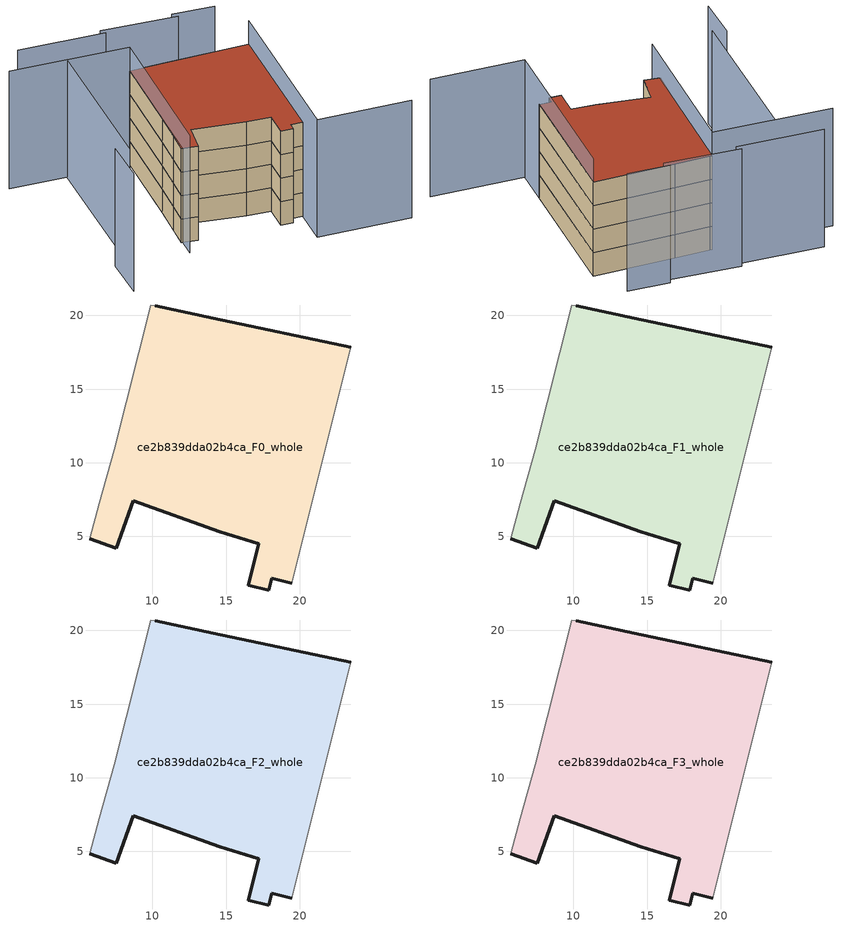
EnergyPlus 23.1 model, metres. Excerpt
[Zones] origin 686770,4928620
ce2b839dda02b4ca_F0_whole
 floor ground (EU_floor_Construction): 23.45,17.84 19.46,1.83 18.11,2.14 17.89,1.36 16.51,1.68 17.22,4.49 14.56,5.3 8.71,7.42 7.54,4.2 5.76,4.85 6.39,7.24 7.42,10.88 9.9,20.71 10.18,20.65 14.14,19.81 z0
 wall outside (EU_wall_Construction): 23.45,17.84 14.14,19.81 10.18,20.65 / 5.76,4.85 7.54,4.2 8.71,7.42 14.56,5.3 17.22,4.49 16.51,1.68 17.89,1.36 18.11,2.14 19.46,1.83 z0:3
 wall adiabatic (EU_wall_Construction): 19.46,1.83 23.45,17.84 / 10.18,20.65 9.9,20.71 7.42,10.88 6.39,7.24 5.76,4.85 z0:3
ce2b839dda02b4ca_F1_whole
 floor to ce2b839dda02b4ca_F0_whole (EU_floor_Construction): 23.45,17.84 19.46,1.83 18.11,2.14 17.89,1.36 16.51,1.68 17.22,4.49 14.56,5.3 8.71,7.42 7.54,4.2 5.76,4.85 6.39,7.24 7.42,10.88 9.9,20.71 10.18,20.65 14.14,19.81 z3
 wall outside (EU_wall_Construction): 23.45,17.84 14.14,19.81 10.18,20.65 / 5.76,4.85 7.54,4.2 8.71,7.42 14.56,5.3 17.22,4.49 16.51,1.68 17.89,1.36 18.11,2.14 19.46,1.83 z3:6
 wall adiabatic (EU_wall_Construction): 19.46,1.83 23.45,17.84 / 10.18,20.65 9.9,20.71 7.42,10.88 6.39,7.24 5.76,4.85 z3:6
ce2b839dda02b4ca_F2_whole
 floor to ce2b839dda02b4ca_F1_whole (EU_floor_Construction): 23.45,17.84 19.46,1.83 18.11,2.14 17.89,1.36 16.51,1.68 17.22,4.49 14.56,5.3 8.71,7.42 7.54,4.2 5.76,4.85 6.39,7.24 7.42,10.88 9.9,20.71 10.18,20.65 14.14,19.81 z6
 wall outside (EU_wall_Construction): 23.45,17.84 14.14,19.81 10.18,20.65 / 5.76,4.85 7.54,4.2 8.71,7.42 14.56,5.3 17.22,4.49 16.51,1.68 17.89,1.36 18.11,2.14 19.46,1.83 z6:9
 wall adiabatic (EU_wall_Construction): 19.46,1.83 23.45,17.84 / 10.18,20.65 9.9,20.71 7.42,10.88 6.39,7.24 5.76,4.85 z6:9
ce2b839dda02b4ca_F3_whole
 floor to ce2b839dda02b4ca_F2_whole (EU_floor_Construction): 23.45,17.84 19.46,1.83 18.11,2.14 17.89,1.36 16.51,1.68 17.22,4.49 14.56,5.3 8.71,7.42 7.54,4.2 5.76,4.85 6.39,7.24 7.42,10.88 9.9,20.71 10.18,20.65 14.14,19.81 z9
 wall outside (EU_wall_Construction): 23.45,17.84 14.14,19.81 10.18,20.65 / 5.76,4.85 7.54,4.2 8.71,7.42 14.56,5.3 17.22,4.49 16.51,1.68 17.89,1.36 18.11,2.14 19.46,1.83 z9:12
 wall adiabatic (EU_wall_Construction): 19.46,1.83 23.45,17.84 / 10.18,20.65 9.9,20.71 7.42,10.88 6.39,7.24 5.76,4.85 z9:12
 roof outside (EU_roof_Construction): 19.46,1.83 23.45,17.84 14.14,19.81 10.18,20.65 9.9,20.71 7.42,10.88 6.39,7.24 5.76,4.85 7.54,4.2 8.71,7.42 14.56,5.3 17.22,4.49 16.51,1.68 17.89,1.36 18.11,2.14 z12
shading: -2.74,5.01 -3.9,-0.16 / 28.95,-5.07 18.4,-2.47 / 18.4,-2.47 23.4,17.85 / -3.48,24.09 9.9,20.71 / 9.9,20.71 5.34,2.64 / 2.95,22.4 -1.5,4.08 / 22.04,22.31 17.31,23.51 / 9.42,24.54 -0.35,27.06 / 17.7,22.85 9.12,25.2 z0:15
[Building]
EU S2 Campaign: North Axis=0; Terrain=City; Solar Distribution=FullExterior
[Site:Location]
Bologna: Latitude=44.5; Longitude=11.25; Time Zone=1; Elevation=37
[SizingPeriod:WeatherFileDays]
AnnualSizingPeriod: Begin Month=1; Begin Day of Month=1; End Month=12; End Day of Month=31; Day of Week for Start Day=Monday; Use Weather File Daylight Saving Period=No; Use Weather File Rain and Snow Indicators=No
[MATERIAL]
EU_InternalMass_Material: Roughness=MediumRough; Thickness=0.1; Conductivity=1; Density=1800; Specific Heat=900; Thermal Absorptance=0.9; Solar Absorptance=0.7; Visible Absorptance=0.7
[MATERIAL:NOMASS] Roughness=MediumRough; Thermal Absorptance=0.9; Solar Absorptance=0.7; Visible Absorptance=0.7
Name | Thermal Resistance
EU_wall_NoMass | 0.781309
EU_roof_NoMass | 0.418499
EU_floor_NoMass | 0.563442
[CONSTRUCTION]
EU_wall_Construction: EU_wall_NoMass
EU_roof_Construction: EU_roof_NoMass
EU_floor_Construction: EU_floor_NoMass
EU_InternalMass_Construction: EU_InternalMass_Material
[ZONE] Type=1; Multiplier=1; Ceiling Height=autocalculate; Floor Area=autocalculate; Part of Total Floor Area=Yes
Name | Volume
ce2b839dda02b4ca_F0_whole | 618.515
ce2b839dda02b4ca_F1_whole; ce2b839dda02b4ca_F2_whole; ce2b839dda02b4ca_F3_whole | 618.516
[INTERNALMASS] Construction=EU_InternalMass_Construction; Surface Area=206.172
Name | Zone or ZoneList
ce2b839dda02b4ca_F0_whole_EU_InternalMass | ce2b839dda02b4ca_F0_whole
ce2b839dda02b4ca_F1_whole_EU_InternalMass | ce2b839dda02b4ca_F1_whole
ce2b839dda02b4ca_F2_whole_EU_InternalMass | ce2b839dda02b4ca_F2_whole
ce2b839dda02b4ca_F3_whole_EU_InternalMass | ce2b839dda02b4ca_F3_whole
[OTHEREQUIPMENT] Fuel Type=Electricity; Design Level Calculation Method=Watts/Area; Power per Zone Floor Area=1; Fraction Latent=0; Fraction Radiant=0; Fraction Lost=0; Carbon Dioxide Generation Rate=0; EndUse Subcategory=EU_Step8_InternalGains
Name | Zone or ZoneList or Space or SpaceList | Schedule
EU_Step8_InternalGain_ce2b839dda02b4ca_F0_whole_f000 | ce2b839dda02b4ca_F0_whole | EU_Step8_GainSchedule_ce2b839dda02b4ca_F0_whole_f000
EU_Step8_InternalGain_ce2b839dda02b4ca_F1_whole_f000 | ce2b839dda02b4ca_F1_whole | EU_Step8_GainSchedule_ce2b839dda02b4ca_F1_whole_f000
EU_Step8_InternalGain_ce2b839dda02b4ca_F2_whole_f000 | ce2b839dda02b4ca_F2_whole | EU_Step8_GainSchedule_ce2b839dda02b4ca_F2_whole_f000
EU_Step8_InternalGain_ce2b839dda02b4ca_F3_whole_f000 | ce2b839dda02b4ca_F3_whole | EU_Step8_GainSchedule_ce2b839dda02b4ca_F3_whole_f000
[ZONEVENTILATION:DESIGNFLOWRATE] Schedule=EU_AlwaysOn; Design Flow Rate Calculation Method=AirChanges/Hour; Air Changes per Hour=0.692607; Ventilation Type=Natural; Fan Pressure Rise=0; Fan Total Efficiency=1; Constant Term Coefficient=1; Temperature Term Coefficient=0; Velocity Term Coefficient=0; Velocity Squared Term Coefficient=0; Minimum Indoor Temperature=-100; Maximum Indoor Temperature=100; Delta Temperature=-100; Minimum Outdoor Temperature=-100; Maximum Outdoor Temperature=100; Maximum Wind Speed=40
Name | Zone or ZoneList or Space or SpaceList
EU_ConstantAir_ce2b839dda02b4ca_F0_whole | ce2b839dda02b4ca_F0_whole
EU_ConstantAir_ce2b839dda02b4ca_F1_whole | ce2b839dda02b4ca_F1_whole
EU_ConstantAir_ce2b839dda02b4ca_F2_whole | ce2b839dda02b4ca_F2_whole
EU_ConstantAir_ce2b839dda02b4ca_F3_whole | ce2b839dda02b4ca_F3_whole
[HVACTEMPLATE:THERMOSTAT] Constant Heating Setpoint=20; Constant Cooling Setpoint=50
EU_HeatOnly_ce2b839dda02b4ca_F0_whole; EU_HeatOnly_ce2b839dda02b4ca_F1_whole; EU_HeatOnly_ce2b839dda02b4ca_F2_whole; EU_HeatOnly_ce2b839dda02b4ca_F3_whole
[HVACTEMPLATE:ZONE:IDEALLOADSAIRSYSTEM] System Availability Schedule=EU_AlwaysOn; Maximum Heating Supply Air Temperature=50; Minimum Cooling Supply Air Temperature=13; Maximum Heating Supply Air Humidity Ratio=0.0156; Minimum Cooling Supply Air Humidity Ratio=0.0077; Heating Limit=NoLimit; Cooling Limit=NoLimit; Heating Availability Schedule=EU_AlwaysOn; Cooling Availability Schedule=EU_CoolingOff; Dehumidification Control Type=ConstantSensibleHeatRatio; Cooling Sensible Heat Ratio=0.7; Dehumidification Setpoint=60; Humidification Control Type=None; Humidification Setpoint=30; Outdoor Air Method=None; Outdoor Air Flow Rate per Person=0.00944; Outdoor Air Flow Rate per Zone Floor Area=0; Outdoor Air Flow Rate per Zone=0; Demand Controlled Ventilation Type=None; Outdoor Air Economizer Type=NoEconomizer; Heat Recovery Type=None; Sensible Heat Recovery Effectiveness=0.7; Latent Heat Recovery Effectiveness=0.65
Name | Template Thermostat
ce2b839dda02b4ca_F0_whole | EU_HeatOnly_ce2b839dda02b4ca_F0_whole
ce2b839dda02b4ca_F1_whole | EU_HeatOnly_ce2b839dda02b4ca_F1_whole
ce2b839dda02b4ca_F2_whole | EU_HeatOnly_ce2b839dda02b4ca_F2_whole
ce2b839dda02b4ca_F3_whole | EU_HeatOnly_ce2b839dda02b4ca_F3_whole
[SIZING:ZONE] Zone Cooling Design Supply Air Temperature Input Method=SupplyAirTemperature; Zone Cooling Design Supply Air Temperature=13; Zone Heating Design Supply Air Temperature Input Method=SupplyAirTemperature; Zone Heating Design Supply Air Temperature=50; Zone Cooling Design Supply Air Humidity Ratio=0.008; Zone Heating Design Supply Air Humidity Ratio=0.008; Cooling Design Air Flow Method=DesignDay; Cooling Design Air Flow Rate=0; Cooling Minimum Air Flow per Zone Floor Area=0.000762; Cooling Minimum Air Flow=0; Cooling Minimum Air Flow Fraction=0.2; Heating Design Air Flow Method=DesignDay; Heating Design Air Flow Rate=0; Heating Maximum Air Flow per Zone Floor Area=0.002032; Heating Maximum Air Flow=0.141576; Heating Maximum Air Flow Fraction=0.3; Account for Dedicated Outdoor Air System=No; Dedicated Outdoor Air System Control Strategy=NeutralSupplyAir; Dedicated Outdoor Air Low Setpoint Temperature for Design=autosize; Dedicated Outdoor Air High Setpoint Temperature for Design=autosize; Zone Load Sizing Method=Sensible Load Only No Latent Load; Zone Latent Cooling Design Supply Air Humidity Ratio Input Method=HumidityRatioDifference; Zone Cooling Design Supply Air Humidity Ratio Difference=0.005; Zone Latent Heating Design Supply Air Humidity Ratio Input Method=HumidityRatioDifference; Zone Humidification Design Supply Air Humidity Ratio Difference=0.005
ce2b839dda02b4ca_F0_whole; ce2b839dda02b4ca_F1_whole; ce2b839dda02b4ca_F2_whole; ce2b839dda02b4ca_F3_whole
[SCHEDULE:CONSTANT]
Name | Hourly Value
EU_AlwaysOn | 1
EU_CoolingOff | 0
[SCHEDULE:FILE] Column Number=1; Rows to Skip at Top=0; Number of Hours of Data=8760; Column Separator=Comma; Interpolate to Timestep=No; Minutes per Item=60; Adjust Schedule for Daylight Savings=Yes
Name | File
EU_Step8_GainSchedule_ce2b839dda02b4ca_F0_whole_f000 | ../../schedules/ce2b839dda02b4ca/ce2b839dda02b4ca_F0_whole_f000_gain.csv
EU_Step8_GainSchedule_ce2b839dda02b4ca_F1_whole_f000 | ../../schedules/ce2b839dda02b4ca/ce2b839dda02b4ca_F1_whole_f000_gain.csv
EU_Step8_GainSchedule_ce2b839dda02b4ca_F2_whole_f000 | ../../schedules/ce2b839dda02b4ca/ce2b839dda02b4ca_F2_whole_f000_gain.csv
EU_Step8_GainSchedule_ce2b839dda02b4ca_F3_whole_f000 | ../../schedules/ce2b839dda02b4ca/ce2b839dda02b4ca_F3_whole_f000_gain.csv
